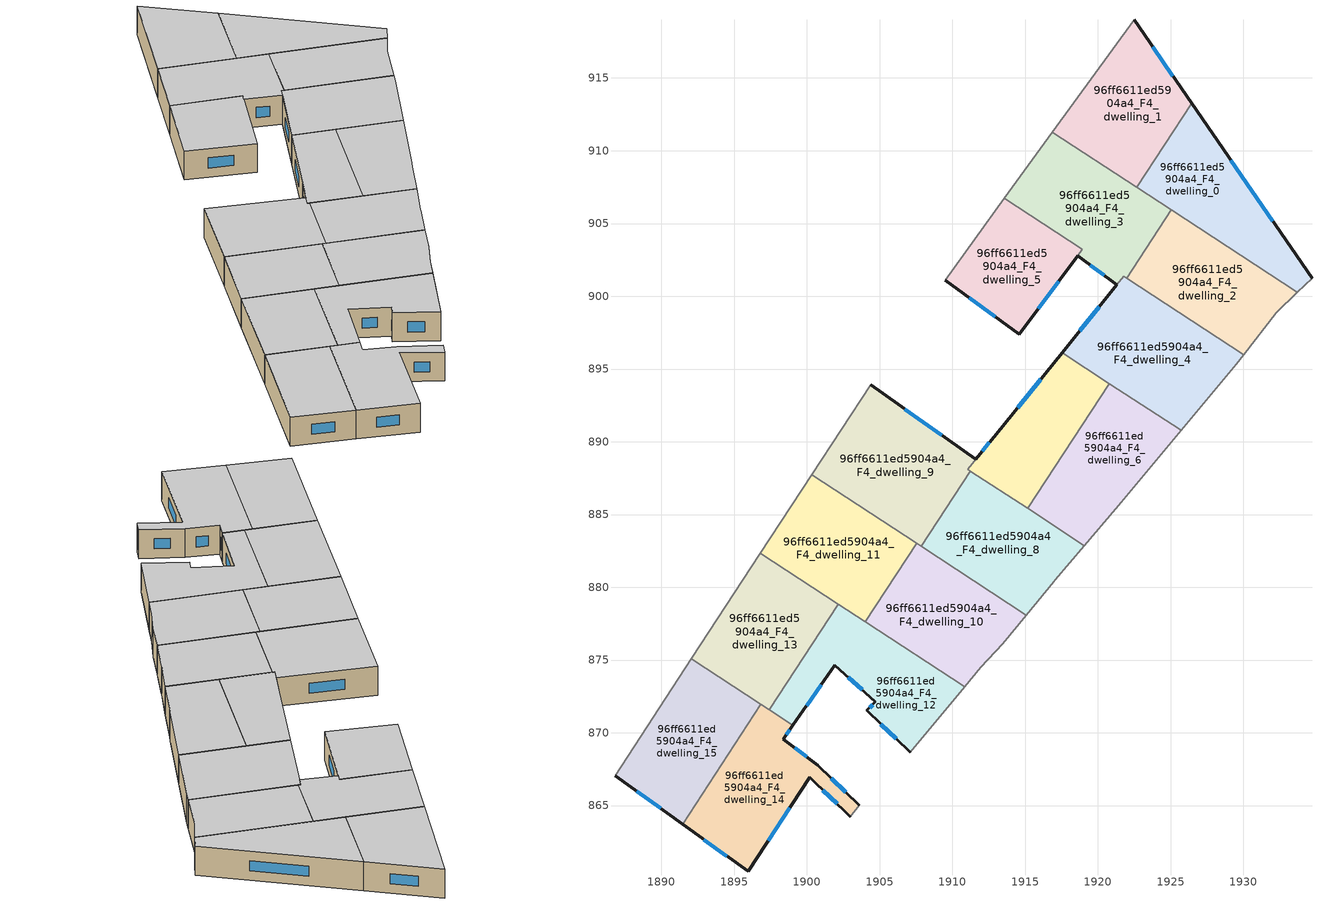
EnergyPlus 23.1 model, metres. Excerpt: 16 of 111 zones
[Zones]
96ff6611ed5904a4_F4_dwelling_0
 floor to 96ff6611ed5904a4_F3_dwelling_0 (EU_floor_Construction): 1926.45,913.25 1934.72,901.23 1933.71,900.26 1922.68,907.47 z12
 wall outside (EU_wall_Construction): 1934.72,901.23 1926.45,913.25 z12:15
 wall to 96ff6611ed5904a4_F4_dwelling_1 (EU_wall_Construction): 1926.45,913.25 1922.68,907.47 z12:15
 wall adiabatic (EU_wall_Construction): 1933.71,900.26 1934.72,901.23 z12:15
 wall to 96ff6611ed5904a4_F4_dwelling_2 (EU_wall_Construction): 1925.04,905.93 1933.71,900.26 z12:15
 wall to 96ff6611ed5904a4_F4_dwelling_3 (EU_wall_Construction): 1922.68,907.47 1925.04,905.93 z12:15
 window (EU_Window_Construction): 1932.03,905.14 1929.14,909.34 z12.98:14.02
 ceiling to 96ff6611ed5904a4_F5_dwelling_0 (EU_floor_Construction): 1934.72,901.23 1926.45,913.25 1922.68,907.47 1933.71,900.26 z15
96ff6611ed5904a4_F4_dwelling_1
 floor to 96ff6611ed5904a4_F3_dwelling_1 (EU_floor_Construction): 1922.49,919.01 1926.45,913.25 1922.68,907.47 1916.87,911.27 z12
 wall outside (EU_wall_Construction): 1926.45,913.25 1922.49,919.01 z12:15
 wall adiabatic (EU_wall_Construction): 1922.49,919.01 1916.87,911.27 z12:15
 wall to 96ff6611ed5904a4_F4_dwelling_3 (EU_wall_Construction): 1916.87,911.27 1922.68,907.47 z12:15
 window (EU_Window_Construction): 1925.17,915.12 1923.78,917.14 z12.98:14.02
 ceiling to 96ff6611ed5904a4_F5_dwelling_1 (EU_floor_Construction): 1922.68,907.47 1926.45,913.25 1922.49,919.01 1916.87,911.27 z15
96ff6611ed5904a4_F4_dwelling_10
 floor to 96ff6611ed5904a4_F3_dwelling_10 (EU_floor_Construction): 1915.09,878.09 1913.47,876.11 1911.95,874.49 1910.84,873.16 1904.02,877.62 1907.55,883.03 z12
 wall adiabatic (EU_wall_Construction): 1910.84,873.16 1911.95,874.49 1913.47,876.11 1915.09,878.09 z12:15
 wall to 96ff6611ed5904a4_F4_dwelling_11 (EU_wall_Construction): 1907.55,883.03 1904.02,877.62 z12:15
 wall to 96ff6611ed5904a4_F4_dwelling_8 (EU_wall_Construction): 1915.09,878.09 1907.87,882.82 z12:15
 wall to 96ff6611ed5904a4_F4_dwelling_12 (EU_wall_Construction): 1904.02,877.62 1910.84,873.16 z12:15
 wall to 96ff6611ed5904a4_F4_dwelling_9 (EU_wall_Construction): 1907.87,882.82 1907.55,883.03 z12:15
 ceiling to 96ff6611ed5904a4_F5_dwelling_10 (EU_floor_Construction): 1913.47,876.11 1915.09,878.09 1907.55,883.03 1904.02,877.62 1910.84,873.16 1911.95,874.49 z15
96ff6611ed5904a4_F4_dwelling_11
 floor to 96ff6611ed5904a4_F3_dwelling_11 (EU_floor_Construction): 1907.55,883.03 1904.02,877.62 1896.81,882.33 1900.35,887.73 z12
 wall adiabatic (EU_wall_Construction): 1900.35,887.73 1896.81,882.33 z12:15
 wall to 96ff6611ed5904a4_F4_dwelling_9 (EU_wall_Construction): 1907.55,883.03 1900.35,887.73 z12:15
 wall to 96ff6611ed5904a4_F4_dwelling_13 (EU_wall_Construction): 1896.81,882.33 1902.17,878.83 z12:15
 wall to 96ff6611ed5904a4_F4_dwelling_12 (EU_wall_Construction): 1902.17,878.83 1904.02,877.62 z12:15
 ceiling to 96ff6611ed5904a4_F5_dwelling_11 (EU_floor_Construction): 1904.02,877.62 1907.55,883.03 1900.35,887.73 1896.81,882.33 z15
96ff6611ed5904a4_F4_dwelling_12
 floor to 96ff6611ed5904a4_F3_dwelling_12 (EU_floor_Construction): 1910.84,873.16 1907.11,868.65 1904.13,871.53 1904.72,872.13 1901.93,874.64 1899.05,870.52 1897.43,871.58 1902.17,878.83 z12
 wall outside (EU_wall_Construction): 1899.05,870.52 1901.93,874.64 1904.72,872.13 1904.13,871.53 1907.11,868.65 z12:15
 wall to 96ff6611ed5904a4_F4_dwelling_13 (EU_wall_Construction): 1902.17,878.83 1897.43,871.58 z12:15
 wall adiabatic (EU_wall_Construction): 1907.11,868.65 1910.84,873.16 z12:15
 wall to 96ff6611ed5904a4_F4_dwelling_14 (EU_wall_Construction): 1897.43,871.58 1899.05,870.52 z12:15
 window (EU_Window_Construction): 1899.99,871.86 1900.99,873.3 / 1905.1,870.6 1906.14,869.59 / 1904.53,871.94 1904.32,871.73 / 1902.84,873.83 1903.81,872.95 z12.98:14.02
 ceiling to 96ff6611ed5904a4_F5_dwelling_12 (EU_floor_Construction): 1907.11,868.65 1910.84,873.16 1902.17,878.83 1897.43,871.58 1899.05,870.52 1901.93,874.64 1904.72,872.13 1904.13,871.53 z15
96ff6611ed5904a4_F4_dwelling_13
 floor to 96ff6611ed5904a4_F3_dwelling_13 (EU_floor_Construction): 1902.17,878.83 1897.43,871.58 1892.07,875.08 1896.81,882.33 z12
 wall adiabatic (EU_wall_Construction): 1896.81,882.33 1892.07,875.08 z12:15
 wall to 96ff6611ed5904a4_F4_dwelling_15 (EU_wall_Construction): 1892.07,875.08 1896.85,871.96 z12:15
 wall to 96ff6611ed5904a4_F4_dwelling_14 (EU_wall_Construction): 1896.85,871.96 1897.43,871.58 z12:15
 ceiling to 96ff6611ed5904a4_F5_dwelling_13 (EU_floor_Construction): 1897.43,871.58 1902.17,878.83 1896.81,882.33 1892.07,875.08 z15
96ff6611ed5904a4_F4_dwelling_14
 floor to 96ff6611ed5904a4_F3_dwelling_14 (EU_floor_Construction): 1899.05,870.52 1898.39,869.57 1900.75,867.77 1903.6,865.02 1902.97,864.23 1900.21,866.95 1895.98,860.47 1891.46,863.72 1896.85,871.96 z12
 wall outside (EU_wall_Construction): 1903.6,865.02 1900.75,867.77 1898.39,869.57 1899.05,870.52 / 1891.46,863.72 1895.98,860.47 1900.21,866.95 1902.97,864.23 z12:15
 wall adiabatic (EU_wall_Construction): 1902.97,864.23 1903.6,865.02 z12:15
 wall to 96ff6611ed5904a4_F4_dwelling_15 (EU_wall_Construction): 1896.85,871.96 1891.46,863.72 z12:15
 window (EU_Window_Construction): 1899.98,868.36 1899.16,868.99 / 1902.67,865.92 1901.68,866.88 / 1901.11,866.07 1902.08,865.12 / 1897.35,862.58 1898.83,864.85 / 1892.93,862.67 1894.51,861.53 / 1898.6,869.88 1898.83,870.21 z12.98:14.02
 ceiling to 96ff6611ed5904a4_F5_dwelling_14 (EU_floor_Construction): 1902.97,864.23 1903.6,865.02 1900.75,867.77 1898.39,869.57 1899.05,870.52 1896.85,871.96 1891.46,863.72 1895.98,860.47 1900.21,866.95 z15
96ff6611ed5904a4_F4_dwelling_15
 floor to 96ff6611ed5904a4_F3_dwelling_15 (EU_floor_Construction): 1896.85,871.96 1891.46,863.72 1886.82,867.07 1892.07,875.08 z12
 wall outside (EU_wall_Construction): 1886.82,867.07 1891.46,863.72 z12:15
 wall adiabatic (EU_wall_Construction): 1892.07,875.08 1886.82,867.07 z12:15
 window (EU_Window_Construction): 1888.33,865.98 1889.95,864.81 z12.98:14.02
 ceiling to 96ff6611ed5904a4_F5_dwelling_15 (EU_floor_Construction): 1891.46,863.72 1896.85,871.96 1892.07,875.08 1886.82,867.07 z15
96ff6611ed5904a4_F4_dwelling_2
 floor to 96ff6611ed5904a4_F3_dwelling_2 (EU_floor_Construction): 1933.71,900.26 1932.27,898.86 1930.04,895.97 1921.98,901.24 1925.04,905.93 z12
 wall adiabatic (EU_wall_Construction): 1930.04,895.97 1932.27,898.86 1933.71,900.26 z12:15
 wall to 96ff6611ed5904a4_F4_dwelling_3 (EU_wall_Construction): 1925.04,905.93 1921.98,901.24 z12:15
 wall to 96ff6611ed5904a4_F4_dwelling_4 (EU_wall_Construction): 1921.98,901.24 1930.04,895.97 z12:15
 ceiling to 96ff6611ed5904a4_F5_dwelling_2 (EU_floor_Construction): 1932.27,898.86 1933.71,900.26 1925.04,905.93 1921.98,901.24 1930.04,895.97 z15
96ff6611ed5904a4_F4_dwelling_3
 floor to 96ff6611ed5904a4_F3_dwelling_3 (EU_floor_Construction): 1925.04,905.93 1921.98,901.24 1921.78,901.37 1921.31,900.78 1918.62,902.78 1918.94,903.22 1913.58,906.73 1916.87,911.27 z12
 wall outside (EU_wall_Construction): 1918.62,902.78 1921.31,900.78 z12:15
 wall to 96ff6611ed5904a4_F4_dwelling_5 (EU_wall_Construction): 1913.58,906.73 1918.94,903.22 1918.62,902.78 z12:15
 wall adiabatic (EU_wall_Construction): 1916.87,911.27 1913.58,906.73 z12:15
 wall to 96ff6611ed5904a4_F4_dwelling_4 (EU_wall_Construction): 1921.31,900.78 1921.78,901.37 / 1921.79,901.36 1921.98,901.24 z12:15
 window (EU_Window_Construction): 1919.49,902.13 1920.43,901.43 z12.98:14.02
 ceiling to 96ff6611ed5904a4_F5_dwelling_3 (EU_floor_Construction): 1921.98,901.24 1925.04,905.93 1916.87,911.27 1913.58,906.73 1918.94,903.22 1918.62,902.78 1921.31,900.78 1921.78,901.37 z15
96ff6611ed5904a4_F4_dwelling_4
 floor to 96ff6611ed5904a4_F3_dwelling_4 (EU_floor_Construction): 1930.04,895.97 1929.53,895.31 1925.73,890.78 1917.54,896.13 1921.79,901.36 z12
 wall outside (EU_wall_Construction): 1921.31,900.78 1917.54,896.13 z12:15
 wall adiabatic (EU_wall_Construction): 1925.73,890.78 1929.53,895.31 1930.04,895.97 z12:15
 wall to 96ff6611ed5904a4_F4_dwelling_6 (EU_wall_Construction): 1920.79,894 1925.73,890.78 z12:15
 wall to 96ff6611ed5904a4_F4_dwelling_7 (EU_wall_Construction): 1917.54,896.13 1920.79,894 z12:15
 window (EU_Window_Construction): 1920.09,899.27 1918.77,897.64 z12.98:14.02
 ceiling to 96ff6611ed5904a4_F5_dwelling_4 (EU_floor_Construction): 1925.73,890.78 1929.53,895.31 1930.04,895.97 1921.79,901.36 1917.54,896.13 z15
96ff6611ed5904a4_F4_dwelling_5
 floor to 96ff6611ed5904a4_F3_dwelling_5 (EU_floor_Construction): 1918.94,903.22 1914.61,897.37 1909.5,901.11 1913.58,906.73 z12
 wall outside (EU_wall_Construction): 1909.5,901.11 1914.61,897.37 1918.62,902.78 z12:15
 wall adiabatic (EU_wall_Construction): 1913.58,906.73 1909.5,901.11 z12:15
 window (EU_Window_Construction): 1911.16,899.9 1912.95,898.59 / 1915.91,899.13 1917.31,901.02 z12.98:14.02
 ceiling to 96ff6611ed5904a4_F5_dwelling_5 (EU_floor_Construction): 1914.61,897.37 1918.94,903.22 1913.58,906.73 1909.5,901.11 z15
96ff6611ed5904a4_F4_dwelling_6
 floor to 96ff6611ed5904a4_F3_dwelling_6 (EU_floor_Construction): 1925.73,890.78 1921.6,885.84 1921.23,885.4 1919.08,882.87 1915.18,885.42 1920.79,894 z12
 wall adiabatic (EU_wall_Construction): 1919.08,882.87 1921.23,885.4 1921.6,885.84 1925.73,890.78 z12:15
 wall to 96ff6611ed5904a4_F4_dwelling_7 (EU_wall_Construction): 1920.79,894 1915.18,885.42 z12:15
 wall to 96ff6611ed5904a4_F4_dwelling_8 (EU_wall_Construction): 1915.18,885.42 1919.08,882.87 z12:15
 ceiling to 96ff6611ed5904a4_F5_dwelling_6 (EU_floor_Construction): 1921.6,885.84 1925.73,890.78 1920.79,894 1915.18,885.42 1919.08,882.87 1921.23,885.4 z15
96ff6611ed5904a4_F4_dwelling_7
 floor to 96ff6611ed5904a4_F3_dwelling_7 (EU_floor_Construction): 1920.79,894 1915.18,885.42 1911.06,888.11 1913.01,890.52 1917.54,896.13 z12
 wall outside (EU_wall_Construction): 1917.54,896.13 1913.01,890.52 z12:15
 wall to 96ff6611ed5904a4_F4_dwelling_9 (EU_wall_Construction): 1913,890.52 1911.06,888.11 1911.25,887.99 z12:15
 wall to 96ff6611ed5904a4_F4_dwelling_8 (EU_wall_Construction): 1911.25,887.99 1915.18,885.42 z12:15
 window (EU_Window_Construction): 1916.07,894.3 1914.48,892.35 z12.98:14.02
 ceiling to 96ff6611ed5904a4_F5_dwelling_7 (EU_floor_Construction): 1915.18,885.42 1920.79,894 1917.54,896.13 1913.01,890.52 1911.06,888.11 z15
96ff6611ed5904a4_F4_dwelling_8
 floor to 96ff6611ed5904a4_F3_dwelling_8 (EU_floor_Construction): 1919.08,882.87 1917.08,880.52 1916.96,880.37 1915.09,878.09 1907.87,882.82 1911.25,887.99 z12
 wall adiabatic (EU_wall_Construction): 1915.09,878.09 1916.96,880.37 1917.08,880.52 1919.08,882.87 z12:15
 wall to 96ff6611ed5904a4_F4_dwelling_9 (EU_wall_Construction): 1911.25,887.99 1907.87,882.82 z12:15
 ceiling to 96ff6611ed5904a4_F5_dwelling_8 (EU_floor_Construction): 1916.96,880.37 1917.08,880.52 1919.08,882.87 1911.25,887.99 1907.87,882.82 1915.09,878.09 z15
96ff6611ed5904a4_F4_dwelling_9
 floor to 96ff6611ed5904a4_F3_dwelling_9 (EU_floor_Construction): 1913,890.52 1911.06,888.11 1911.25,887.99 1907.87,882.82 1900.35,887.73 1904.4,893.91 1911.6,888.78 z12
 wall outside (EU_wall_Construction): 1913,890.52 1911.6,888.78 1904.4,893.91 z12:15
 wall adiabatic (EU_wall_Construction): 1904.4,893.91 1900.35,887.73 z12:15
 window (EU_Window_Construction): 1909.26,890.45 1906.74,892.25 / 1912.55,889.96 1912.06,889.35 z12.98:14.02
 ceiling to 96ff6611ed5904a4_F5_dwelling_9 (EU_floor_Construction): 1907.87,882.82 1911.25,887.99 1911.06,888.11 1913,890.52 1911.6,888.78 1904.4,893.91 1900.35,887.73 z15
[Building]
EU S2 Campaign: North Axis=0; Terrain=City; Solar Distribution=FullExterior
[Site:Location]
Bologna: Latitude=44.5; Longitude=11.25; Time Zone=1; Elevation=37
[SizingPeriod:WeatherFileDays]
AnnualSizingPeriod: Begin Month=1; Begin Day of Month=1; End Month=12; End Day of Month=31; Day of Week for Start Day=Monday; Use Weather File Daylight Saving Period=No; Use Weather File Rain and Snow Indicators=No
[MATERIAL]
EU_InternalMass_Material: Roughness=MediumRough; Thickness=0.1; Conductivity=1; Density=1800; Specific Heat=900; Thermal Absorptance=0.9; Solar Absorptance=0.7; Visible Absorptance=0.7
[MATERIAL:NOMASS] Roughness=MediumRough; Thermal Absorptance=0.9; Solar Absorptance=0.7; Visible Absorptance=0.7
Name | Thermal Resistance
EU_wall_NoMass | 0.905828
EU_floor_NoMass | 0.67114
[WINDOWMATERIAL:SIMPLEGLAZINGSYSTEM]
EU_Window_SimpleGlazing: UFactor=4.52486; Solar Heat Gain Coefficient=0.85; Visible Transmittance=0.85
[CONSTRUCTION]
EU_wall_Construction: EU_wall_NoMass
EU_floor_Construction: EU_floor_NoMass
EU_Window_Construction: EU_Window_SimpleGlazing
EU_InternalMass_Construction: EU_InternalMass_Material
[ZONE] Type=1; Multiplier=1; Ceiling Height=autocalculate; Floor Area=autocalculate; Part of Total Floor Area=Yes
Name | Volume
96ff6611ed5904a4_F4_dwelling_0 | 166.438
96ff6611ed5904a4_F4_dwelling_1 | 166.425
96ff6611ed5904a4_F4_dwelling_10 | 166.46
96ff6611ed5904a4_F4_dwelling_11 | 166.482
96ff6611ed5904a4_F4_dwelling_12 | 166.43
96ff6611ed5904a4_F4_dwelling_13 | 166.445
96ff6611ed5904a4_F4_dwelling_14 | 166.464
96ff6611ed5904a4_F4_dwelling_15 | 166.428
96ff6611ed5904a4_F4_dwelling_2 | 166.441
96ff6611ed5904a4_F4_dwelling_3 | 173.001
96ff6611ed5904a4_F4_dwelling_4 | 197.878
96ff6611ed5904a4_F4_dwelling_5 | 135.847
96ff6611ed5904a4_F4_dwelling_6 | 162.725
96ff6611ed5904a4_F4_dwelling_7 | 135.338
96ff6611ed5904a4_F4_dwelling_8 | 166.443
96ff6611ed5904a4_F4_dwelling_9 | 193.822
[INTERNALMASS] Construction=EU_InternalMass_Construction
Name | Zone or ZoneList | Surface Area
96ff6611ed5904a4_F4_dwelling_0_EU_InternalMass | 96ff6611ed5904a4_F4_dwelling_0 | 55.4807
96ff6611ed5904a4_F4_dwelling_1_EU_InternalMass | 96ff6611ed5904a4_F4_dwelling_1 | 55.4769
96ff6611ed5904a4_F4_dwelling_2_EU_InternalMass | 96ff6611ed5904a4_F4_dwelling_2 | 55.4807
96ff6611ed5904a4_F4_dwelling_3_EU_InternalMass | 96ff6611ed5904a4_F4_dwelling_3 | 57.6681
96ff6611ed5904a4_F4_dwelling_4_EU_InternalMass | 96ff6611ed5904a4_F4_dwelling_4 | 65.9787
96ff6611ed5904a4_F4_dwelling_5_EU_InternalMass | 96ff6611ed5904a4_F4_dwelling_5 | 45.2839
96ff6611ed5904a4_F4_dwelling_6_EU_InternalMass | 96ff6611ed5904a4_F4_dwelling_6 | 54.2423
96ff6611ed5904a4_F4_dwelling_7_EU_InternalMass | 96ff6611ed5904a4_F4_dwelling_7 | 45.1047
96ff6611ed5904a4_F4_dwelling_8_EU_InternalMass | 96ff6611ed5904a4_F4_dwelling_8 | 55.4811
96ff6611ed5904a4_F4_dwelling_9_EU_InternalMass | 96ff6611ed5904a4_F4_dwelling_9 | 64.6143
96ff6611ed5904a4_F4_dwelling_10_EU_InternalMass | 96ff6611ed5904a4_F4_dwelling_10 | 55.4866
96ff6611ed5904a4_F4_dwelling_11_EU_InternalMass | 96ff6611ed5904a4_F4_dwelling_11 | 55.4925
96ff6611ed5904a4_F4_dwelling_12_EU_InternalMass | 96ff6611ed5904a4_F4_dwelling_12 | 55.4757
96ff6611ed5904a4_F4_dwelling_13_EU_InternalMass | 96ff6611ed5904a4_F4_dwelling_13 | 55.484
96ff6611ed5904a4_F4_dwelling_14_EU_InternalMass | 96ff6611ed5904a4_F4_dwelling_14 | 55.4899
96ff6611ed5904a4_F4_dwelling_15_EU_InternalMass | 96ff6611ed5904a4_F4_dwelling_15 | 55.4748
[OTHEREQUIPMENT] Fuel Type=Electricity; Design Level Calculation Method=Watts/Area; Power per Zone Floor Area=1; Fraction Latent=0; Fraction Radiant=0; Fraction Lost=0; Carbon Dioxide Generation Rate=0; EndUse Subcategory=EU_Step8_InternalGains
Name | Zone or ZoneList or Space or SpaceList | Schedule
EU_Step8_InternalGain_96ff6611ed5904a4_F4_dwelling_0_f000 | 96ff6611ed5904a4_F4_dwelling_0 | EU_Step8_GainSchedule_96ff6611ed5904a4_F4_dwelling_0_f000
EU_Step8_InternalGain_96ff6611ed5904a4_F4_dwelling_1_f000 | 96ff6611ed5904a4_F4_dwelling_1 | EU_Step8_GainSchedule_96ff6611ed5904a4_F4_dwelling_1_f000
EU_Step8_InternalGain_96ff6611ed5904a4_F4_dwelling_2_f000 | 96ff6611ed5904a4_F4_dwelling_2 | EU_Step8_GainSchedule_96ff6611ed5904a4_F4_dwelling_2_f000
EU_Step8_InternalGain_96ff6611ed5904a4_F4_dwelling_3_f000 | 96ff6611ed5904a4_F4_dwelling_3 | EU_Step8_GainSchedule_96ff6611ed5904a4_F4_dwelling_3_f000
EU_Step8_InternalGain_96ff6611ed5904a4_F4_dwelling_4_f000 | 96ff6611ed5904a4_F4_dwelling_4 | EU_Step8_GainSchedule_96ff6611ed5904a4_F4_dwelling_4_f000
EU_Step8_InternalGain_96ff6611ed5904a4_F4_dwelling_5_f000 | 96ff6611ed5904a4_F4_dwelling_5 | EU_Step8_GainSchedule_96ff6611ed5904a4_F4_dwelling_5_f000
EU_Step8_InternalGain_96ff6611ed5904a4_F4_dwelling_6_f000 | 96ff6611ed5904a4_F4_dwelling_6 | EU_Step8_GainSchedule_96ff6611ed5904a4_F4_dwelling_6_f000
EU_Step8_InternalGain_96ff6611ed5904a4_F4_dwelling_7_f000 | 96ff6611ed5904a4_F4_dwelling_7 | EU_Step8_GainSchedule_96ff6611ed5904a4_F4_dwelling_7_f000
EU_Step8_InternalGain_96ff6611ed5904a4_F4_dwelling_8_f000 | 96ff6611ed5904a4_F4_dwelling_8 | EU_Step8_GainSchedule_96ff6611ed5904a4_F4_dwelling_8_f000
EU_Step8_InternalGain_96ff6611ed5904a4_F4_dwelling_9_f000 | 96ff6611ed5904a4_F4_dwelling_9 | EU_Step8_GainSchedule_96ff6611ed5904a4_F4_dwelling_9_f000
EU_Step8_InternalGain_96ff6611ed5904a4_F4_dwelling_10_f000 | 96ff6611ed5904a4_F4_dwelling_10 | EU_Step8_GainSchedule_96ff6611ed5904a4_F4_dwelling_10_f000
EU_Step8_InternalGain_96ff6611ed5904a4_F4_dwelling_11_f000 | 96ff6611ed5904a4_F4_dwelling_11 | EU_Step8_GainSchedule_96ff6611ed5904a4_F4_dwelling_11_f000
EU_Step8_InternalGain_96ff6611ed5904a4_F4_dwelling_12_f000 | 96ff6611ed5904a4_F4_dwelling_12 | EU_Step8_GainSchedule_96ff6611ed5904a4_F4_dwelling_12_f000
EU_Step8_InternalGain_96ff6611ed5904a4_F4_dwelling_13_f000 | 96ff6611ed5904a4_F4_dwelling_13 | EU_Step8_GainSchedule_96ff6611ed5904a4_F4_dwelling_13_f000
EU_Step8_InternalGain_96ff6611ed5904a4_F4_dwelling_14_f000 | 96ff6611ed5904a4_F4_dwelling_14 | EU_Step8_GainSchedule_96ff6611ed5904a4_F4_dwelling_14_f000
EU_Step8_InternalGain_96ff6611ed5904a4_F4_dwelling_15_f000 | 96ff6611ed5904a4_F4_dwelling_15 | EU_Step8_GainSchedule_96ff6611ed5904a4_F4_dwelling_15_f000
[ZONEVENTILATION:DESIGNFLOWRATE] Schedule=EU_AlwaysOn; Design Flow Rate Calculation Method=AirChanges/Hour; Air Changes per Hour=0.73129; Ventilation Type=Natural; Fan Pressure Rise=0; Fan Total Efficiency=1; Constant Term Coefficient=1; Temperature Term Coefficient=0; Velocity Term Coefficient=0; Velocity Squared Term Coefficient=0; Minimum Indoor Temperature=-100; Maximum Indoor Temperature=100; Delta Temperature=-100; Minimum Outdoor Temperature=-100; Maximum Outdoor Temperature=100; Maximum Wind Speed=40
Name | Zone or ZoneList or Space or SpaceList
EU_ConstantAir_96ff6611ed5904a4_F4_dwelling_0 | 96ff6611ed5904a4_F4_dwelling_0
EU_ConstantAir_96ff6611ed5904a4_F4_dwelling_1 | 96ff6611ed5904a4_F4_dwelling_1
EU_ConstantAir_96ff6611ed5904a4_F4_dwelling_2 | 96ff6611ed5904a4_F4_dwelling_2
EU_ConstantAir_96ff6611ed5904a4_F4_dwelling_3 | 96ff6611ed5904a4_F4_dwelling_3
EU_ConstantAir_96ff6611ed5904a4_F4_dwelling_4 | 96ff6611ed5904a4_F4_dwelling_4
EU_ConstantAir_96ff6611ed5904a4_F4_dwelling_5 | 96ff6611ed5904a4_F4_dwelling_5
EU_ConstantAir_96ff6611ed5904a4_F4_dwelling_6 | 96ff6611ed5904a4_F4_dwelling_6
EU_ConstantAir_96ff6611ed5904a4_F4_dwelling_7 | 96ff6611ed5904a4_F4_dwelling_7
EU_ConstantAir_96ff6611ed5904a4_F4_dwelling_8 | 96ff6611ed5904a4_F4_dwelling_8
EU_ConstantAir_96ff6611ed5904a4_F4_dwelling_9 | 96ff6611ed5904a4_F4_dwelling_9
EU_ConstantAir_96ff6611ed5904a4_F4_dwelling_10 | 96ff6611ed5904a4_F4_dwelling_10
EU_ConstantAir_96ff6611ed5904a4_F4_dwelling_11 | 96ff6611ed5904a4_F4_dwelling_11
EU_ConstantAir_96ff6611ed5904a4_F4_dwelling_12 | 96ff6611ed5904a4_F4_dwelling_12
EU_ConstantAir_96ff6611ed5904a4_F4_dwelling_13 | 96ff6611ed5904a4_F4_dwelling_13
EU_ConstantAir_96ff6611ed5904a4_F4_dwelling_14 | 96ff6611ed5904a4_F4_dwelling_14
EU_ConstantAir_96ff6611ed5904a4_F4_dwelling_15 | 96ff6611ed5904a4_F4_dwelling_15
[HVACTEMPLATE:THERMOSTAT] Constant Heating Setpoint=20; Constant Cooling Setpoint=50
EU_HeatOnly_96ff6611ed5904a4_F0_dwelling_0; EU_HeatOnly_96ff6611ed5904a4_F0_dwelling_1; EU_HeatOnly_96ff6611ed5904a4_F0_dwelling_2; EU_HeatOnly_96ff6611ed5904a4_F0_dwelling_3; EU_HeatOnly_96ff6611ed5904a4_F0_dwelling_4; EU_HeatOnly_96ff6611ed5904a4_F0_dwelling_5; EU_HeatOnly_96ff6611ed5904a4_F0_dwelling_6; EU_HeatOnly_96ff6611ed5904a4_F0_dwelling_7; EU_HeatOnly_96ff6611ed5904a4_F0_dwelling_8; EU_HeatOnly_96ff6611ed5904a4_F0_dwelling_9; EU_HeatOnly_96ff6611ed5904a4_F0_dwelling_10; EU_HeatOnly_96ff6611ed5904a4_F0_dwelling_11; EU_HeatOnly_96ff6611ed5904a4_F0_dwelling_12; EU_HeatOnly_96ff6611ed5904a4_F0_dwelling_13; EU_HeatOnly_96ff6611ed5904a4_F0_dwelling_14; EU_HeatOnly_96ff6611ed5904a4_F0_dwelling_15; EU_HeatOnly_96ff6611ed5904a4_F1_dwelling_0; EU_HeatOnly_96ff6611ed5904a4_F1_dwelling_1; EU_HeatOnly_96ff6611ed5904a4_F1_dwelling_2; EU_HeatOnly_96ff6611ed5904a4_F1_dwelling_3; EU_HeatOnly_96ff6611ed5904a4_F1_dwelling_4; EU_HeatOnly_96ff6611ed5904a4_F1_dwelling_5; EU_HeatOnly_96ff6611ed5904a4_F1_dwelling_6; EU_HeatOnly_96ff6611ed5904a4_F1_dwelling_7; EU_HeatOnly_96ff6611ed5904a4_F1_dwelling_8; EU_HeatOnly_96ff6611ed5904a4_F1_dwelling_9; EU_HeatOnly_96ff6611ed5904a4_F1_dwelling_10; EU_HeatOnly_96ff6611ed5904a4_F1_dwelling_11; EU_HeatOnly_96ff6611ed5904a4_F1_dwelling_12; EU_HeatOnly_96ff6611ed5904a4_F1_dwelling_13; EU_HeatOnly_96ff6611ed5904a4_F1_dwelling_14; EU_HeatOnly_96ff6611ed5904a4_F1_dwelling_15; EU_HeatOnly_96ff6611ed5904a4_F2_dwelling_0; EU_HeatOnly_96ff6611ed5904a4_F2_dwelling_1; EU_HeatOnly_96ff6611ed5904a4_F2_dwelling_2; EU_HeatOnly_96ff6611ed5904a4_F2_dwelling_3; EU_HeatOnly_96ff6611ed5904a4_F2_dwelling_4; EU_HeatOnly_96ff6611ed5904a4_F2_dwelling_5; EU_HeatOnly_96ff6611ed5904a4_F2_dwelling_6; EU_HeatOnly_96ff6611ed5904a4_F2_dwelling_7; EU_HeatOnly_96ff6611ed5904a4_F2_dwelling_8; EU_HeatOnly_96ff6611ed5904a4_F2_dwelling_9; EU_HeatOnly_96ff6611ed5904a4_F2_dwelling_10; EU_HeatOnly_96ff6611ed5904a4_F2_dwelling_11; EU_HeatOnly_96ff6611ed5904a4_F2_dwelling_12; EU_HeatOnly_96ff6611ed5904a4_F2_dwelling_13; EU_HeatOnly_96ff6611ed5904a4_F2_dwelling_14; EU_HeatOnly_96ff6611ed5904a4_F2_dwelling_15; EU_HeatOnly_96ff6611ed5904a4_F3_dwelling_0; EU_HeatOnly_96ff6611ed5904a4_F3_dwelling_1; EU_HeatOnly_96ff6611ed5904a4_F3_dwelling_2; EU_HeatOnly_96ff6611ed5904a4_F3_dwelling_3; EU_HeatOnly_96ff6611ed5904a4_F3_dwelling_4; EU_HeatOnly_96ff6611ed5904a4_F3_dwelling_5; EU_HeatOnly_96ff6611ed5904a4_F3_dwelling_6; EU_HeatOnly_96ff6611ed5904a4_F3_dwelling_7; EU_HeatOnly_96ff6611ed5904a4_F3_dwelling_8; EU_HeatOnly_96ff6611ed5904a4_F3_dwelling_9; EU_HeatOnly_96ff6611ed5904a4_F3_dwelling_10; EU_HeatOnly_96ff6611ed5904a4_F3_dwelling_11; EU_HeatOnly_96ff6611ed5904a4_F3_dwelling_12; EU_HeatOnly_96ff6611ed5904a4_F3_dwelling_13; EU_HeatOnly_96ff6611ed5904a4_F3_dwelling_14; EU_HeatOnly_96ff6611ed5904a4_F3_dwelling_15; EU_HeatOnly_96ff6611ed5904a4_F4_dwelling_0; EU_HeatOnly_96ff6611ed5904a4_F4_dwelling_1; EU_HeatOnly_96ff6611ed5904a4_F4_dwelling_2; EU_HeatOnly_96ff6611ed5904a4_F4_dwelling_3; EU_HeatOnly_96ff6611ed5904a4_F4_dwelling_4; EU_HeatOnly_96ff6611ed5904a4_F4_dwelling_5; EU_HeatOnly_96ff6611ed5904a4_F4_dwelling_6; EU_HeatOnly_96ff6611ed5904a4_F4_dwelling_7; EU_HeatOnly_96ff6611ed5904a4_F4_dwelling_8; EU_HeatOnly_96ff6611ed5904a4_F4_dwelling_9; EU_HeatOnly_96ff6611ed5904a4_F4_dwelling_10; EU_HeatOnly_96ff6611ed5904a4_F4_dwelling_11; EU_HeatOnly_96ff6611ed5904a4_F4_dwelling_12; EU_HeatOnly_96ff6611ed5904a4_F4_dwelling_13; EU_HeatOnly_96ff6611ed5904a4_F4_dwelling_14; EU_HeatOnly_96ff6611ed5904a4_F4_dwelling_15; EU_HeatOnly_96ff6611ed5904a4_F5_dwelling_0; EU_HeatOnly_96ff6611ed5904a4_F5_dwelling_1; EU_HeatOnly_96ff6611ed5904a4_F5_dwelling_2; EU_HeatOnly_96ff6611ed5904a4_F5_dwelling_3; EU_HeatOnly_96ff6611ed5904a4_F5_dwelling_4; EU_HeatOnly_96ff6611ed5904a4_F5_dwelling_5; EU_HeatOnly_96ff6611ed5904a4_F5_dwelling_6; EU_HeatOnly_96ff6611ed5904a4_F5_dwelling_7; EU_HeatOnly_96ff6611ed5904a4_F5_dwelling_8; EU_HeatOnly_96ff6611ed5904a4_F5_dwelling_9; EU_HeatOnly_96ff6611ed5904a4_F5_dwelling_10; EU_HeatOnly_96ff6611ed5904a4_F5_dwelling_11; EU_HeatOnly_96ff6611ed5904a4_F5_dwelling_12; EU_HeatOnly_96ff6611ed5904a4_F5_dwelling_13; EU_HeatOnly_96ff6611ed5904a4_F5_dwelling_14; EU_HeatOnly_96ff6611ed5904a4_F5_dwelling_15; EU_HeatOnly_96ff6611ed5904a4_F6_dwelling_0; EU_HeatOnly_96ff6611ed5904a4_F6_dwelling_1; EU_HeatOnly_96ff6611ed5904a4_F6_dwelling_2; EU_HeatOnly_96ff6611ed5904a4_F6_dwelling_3; EU_HeatOnly_96ff6611ed5904a4_F6_dwelling_4; EU_HeatOnly_96ff6611ed5904a4_F6_dwelling_5; EU_HeatOnly_96ff6611ed5904a4_F6_dwelling_6; EU_HeatOnly_96ff6611ed5904a4_F6_dwelling_7; EU_HeatOnly_96ff6611ed5904a4_F6_dwelling_8; EU_HeatOnly_96ff6611ed5904a4_F6_dwelling_9; EU_HeatOnly_96ff6611ed5904a4_F6_dwelling_10; EU_HeatOnly_96ff6611ed5904a4_F6_dwelling_11; EU_HeatOnly_96ff6611ed5904a4_F6_dwelling_12; EU_HeatOnly_96ff6611ed5904a4_F6_dwelling_13; EU_HeatOnly_96ff6611ed5904a4_F6_dwelling_14
[HVACTEMPLATE:ZONE:IDEALLOADSAIRSYSTEM] System Availability Schedule=EU_AlwaysOn; Maximum Heating Supply Air Temperature=50; Minimum Cooling Supply Air Temperature=13; Maximum Heating Supply Air Humidity Ratio=0.0156; Minimum Cooling Supply Air Humidity Ratio=0.0077; Heating Limit=NoLimit; Cooling Limit=NoLimit; Heating Availability Schedule=EU_AlwaysOn; Cooling Availability Schedule=EU_CoolingOff; Dehumidification Control Type=ConstantSensibleHeatRatio; Cooling Sensible Heat Ratio=0.7; Dehumidification Setpoint=60; Humidification Control Type=None; Humidification Setpoint=30; Outdoor Air Method=None; Outdoor Air Flow Rate per Person=0.00944; Outdoor Air Flow Rate per Zone Floor Area=0; Outdoor Air Flow Rate per Zone=0; Demand Controlled Ventilation Type=None; Outdoor Air Economizer Type=NoEconomizer; Heat Recovery Type=None; Sensible Heat Recovery Effectiveness=0.7; Latent Heat Recovery Effectiveness=0.65
Name | Template Thermostat
96ff6611ed5904a4_F4_dwelling_0 | EU_HeatOnly_96ff6611ed5904a4_F4_dwelling_0
96ff6611ed5904a4_F4_dwelling_1 | EU_HeatOnly_96ff6611ed5904a4_F4_dwelling_1
96ff6611ed5904a4_F4_dwelling_2 | EU_HeatOnly_96ff6611ed5904a4_F4_dwelling_2
96ff6611ed5904a4_F4_dwelling_3 | EU_HeatOnly_96ff6611ed5904a4_F4_dwelling_3
96ff6611ed5904a4_F4_dwelling_4 | EU_HeatOnly_96ff6611ed5904a4_F4_dwelling_4
96ff6611ed5904a4_F4_dwelling_5 | EU_HeatOnly_96ff6611ed5904a4_F4_dwelling_5
96ff6611ed5904a4_F4_dwelling_6 | EU_HeatOnly_96ff6611ed5904a4_F4_dwelling_6
96ff6611ed5904a4_F4_dwelling_7 | EU_HeatOnly_96ff6611ed5904a4_F4_dwelling_7
96ff6611ed5904a4_F4_dwelling_8 | EU_HeatOnly_96ff6611ed5904a4_F4_dwelling_8
96ff6611ed5904a4_F4_dwelling_9 | EU_HeatOnly_96ff6611ed5904a4_F4_dwelling_9
96ff6611ed5904a4_F4_dwelling_10 | EU_HeatOnly_96ff6611ed5904a4_F4_dwelling_10
96ff6611ed5904a4_F4_dwelling_11 | EU_HeatOnly_96ff6611ed5904a4_F4_dwelling_11
96ff6611ed5904a4_F4_dwelling_12 | EU_HeatOnly_96ff6611ed5904a4_F4_dwelling_12
96ff6611ed5904a4_F4_dwelling_13 | EU_HeatOnly_96ff6611ed5904a4_F4_dwelling_13
96ff6611ed5904a4_F4_dwelling_14 | EU_HeatOnly_96ff6611ed5904a4_F4_dwelling_14
96ff6611ed5904a4_F4_dwelling_15 | EU_HeatOnly_96ff6611ed5904a4_F4_dwelling_15
[SIZING:ZONE] Zone Cooling Design Supply Air Temperature Input Method=SupplyAirTemperature; Zone Cooling Design Supply Air Temperature=13; Zone Heating Design Supply Air Temperature Input Method=SupplyAirTemperature; Zone Heating Design Supply Air Temperature=50; Zone Cooling Design Supply Air Humidity Ratio=0.008; Zone Heating Design Supply Air Humidity Ratio=0.008; Cooling Design Air Flow Method=DesignDay; Cooling Design Air Flow Rate=0; Cooling Minimum Air Flow per Zone Floor Area=0.000762; Cooling Minimum Air Flow=0; Cooling Minimum Air Flow Fraction=0.2; Heating Design Air Flow Method=DesignDay; Heating Design Air Flow Rate=0; Heating Maximum Air Flow per Zone Floor Area=0.002032; Heating Maximum Air Flow=0.141576; Heating Maximum Air Flow Fraction=0.3; Account for Dedicated Outdoor Air System=No; Dedicated Outdoor Air System Control Strategy=NeutralSupplyAir; Dedicated Outdoor Air Low Setpoint Temperature for Design=autosize; Dedicated Outdoor Air High Setpoint Temperature for Design=autosize; Zone Load Sizing Method=Sensible Load Only No Latent Load; Zone Latent Cooling Design Supply Air Humidity Ratio Input Method=HumidityRatioDifference; Zone Cooling Design Supply Air Humidity Ratio Difference=0.005; Zone Latent Heating Design Supply Air Humidity Ratio Input Method=HumidityRatioDifference; Zone Humidification Design Supply Air Humidity Ratio Difference=0.005
96ff6611ed5904a4_F4_dwelling_0; 96ff6611ed5904a4_F4_dwelling_1; 96ff6611ed5904a4_F4_dwelling_2; 96ff6611ed5904a4_F4_dwelling_3; 96ff6611ed5904a4_F4_dwelling_4; 96ff6611ed5904a4_F4_dwelling_5; 96ff6611ed5904a4_F4_dwelling_6; 96ff6611ed5904a4_F4_dwelling_7; 96ff6611ed5904a4_F4_dwelling_8; 96ff6611ed5904a4_F4_dwelling_9; 96ff6611ed5904a4_F4_dwelling_10; 96ff6611ed5904a4_F4_dwelling_11; 96ff6611ed5904a4_F4_dwelling_12; 96ff6611ed5904a4_F4_dwelling_13; 96ff6611ed5904a4_F4_dwelling_14; 96ff6611ed5904a4_F4_dwelling_15
[SCHEDULE:CONSTANT]
Name | Hourly Value
EU_AlwaysOn | 1
EU_CoolingOff | 0
[SCHEDULE:FILE] Column Number=1; Rows to Skip at Top=0; Number of Hours of Data=8760; Column Separator=Comma; Interpolate to Timestep=No; Minutes per Item=60; Adjust Schedule for Daylight Savings=Yes
Name | File
EU_Step8_GainSchedule_96ff6611ed5904a4_F4_dwelling_0_f000 | ../../schedules/96ff6611ed5904a4/96ff6611ed5904a4_F4_dwelling_0_f000_gain.csv
EU_Step8_GainSchedule_96ff6611ed5904a4_F4_dwelling_1_f000 | ../../schedules/96ff6611ed5904a4/96ff6611ed5904a4_F4_dwelling_1_f000_gain.csv
EU_Step8_GainSchedule_96ff6611ed5904a4_F4_dwelling_2_f000 | ../../schedules/96ff6611ed5904a4/96ff6611ed5904a4_F4_dwelling_2_f000_gain.csv
EU_Step8_GainSchedule_96ff6611ed5904a4_F4_dwelling_3_f000 | ../../schedules/96ff6611ed5904a4/96ff6611ed5904a4_F4_dwelling_3_f000_gain.csv
EU_Step8_GainSchedule_96ff6611ed5904a4_F4_dwelling_4_f000 | ../../schedules/96ff6611ed5904a4/96ff6611ed5904a4_F4_dwelling_4_f000_gain.csv
EU_Step8_GainSchedule_96ff6611ed5904a4_F4_dwelling_5_f000 | ../../schedules/96ff6611ed5904a4/96ff6611ed5904a4_F4_dwelling_5_f000_gain.csv
EU_Step8_GainSchedule_96ff6611ed5904a4_F4_dwelling_6_f000 | ../../schedules/96ff6611ed5904a4/96ff6611ed5904a4_F4_dwelling_6_f000_gain.csv
EU_Step8_GainSchedule_96ff6611ed5904a4_F4_dwelling_7_f000 | ../../schedules/96ff6611ed5904a4/96ff6611ed5904a4_F4_dwelling_7_f000_gain.csv
EU_Step8_GainSchedule_96ff6611ed5904a4_F4_dwelling_8_f000 | ../../schedules/96ff6611ed5904a4/96ff6611ed5904a4_F4_dwelling_8_f000_gain.csv
EU_Step8_GainSchedule_96ff6611ed5904a4_F4_dwelling_9_f000 | ../../schedules/96ff6611ed5904a4/96ff6611ed5904a4_F4_dwelling_9_f000_gain.csv
EU_Step8_GainSchedule_96ff6611ed5904a4_F4_dwelling_10_f000 | ../../schedules/96ff6611ed5904a4/96ff6611ed5904a4_F4_dwelling_10_f000_gain.csv
EU_Step8_GainSchedule_96ff6611ed5904a4_F4_dwelling_11_f000 | ../../schedules/96ff6611ed5904a4/96ff6611ed5904a4_F4_dwelling_11_f000_gain.csv
EU_Step8_GainSchedule_96ff6611ed5904a4_F4_dwelling_12_f000 | ../../schedules/96ff6611ed5904a4/96ff6611ed5904a4_F4_dwelling_12_f000_gain.csv
EU_Step8_GainSchedule_96ff6611ed5904a4_F4_dwelling_13_f000 | ../../schedules/96ff6611ed5904a4/96ff6611ed5904a4_F4_dwelling_13_f000_gain.csv
EU_Step8_GainSchedule_96ff6611ed5904a4_F4_dwelling_14_f000 | ../../schedules/96ff6611ed5904a4/96ff6611ed5904a4_F4_dwelling_14_f000_gain.csv
EU_Step8_GainSchedule_96ff6611ed5904a4_F4_dwelling_15_f000 | ../../schedules/96ff6611ed5904a4/96ff6611ed5904a4_F4_dwelling_15_f000_gain.csv
